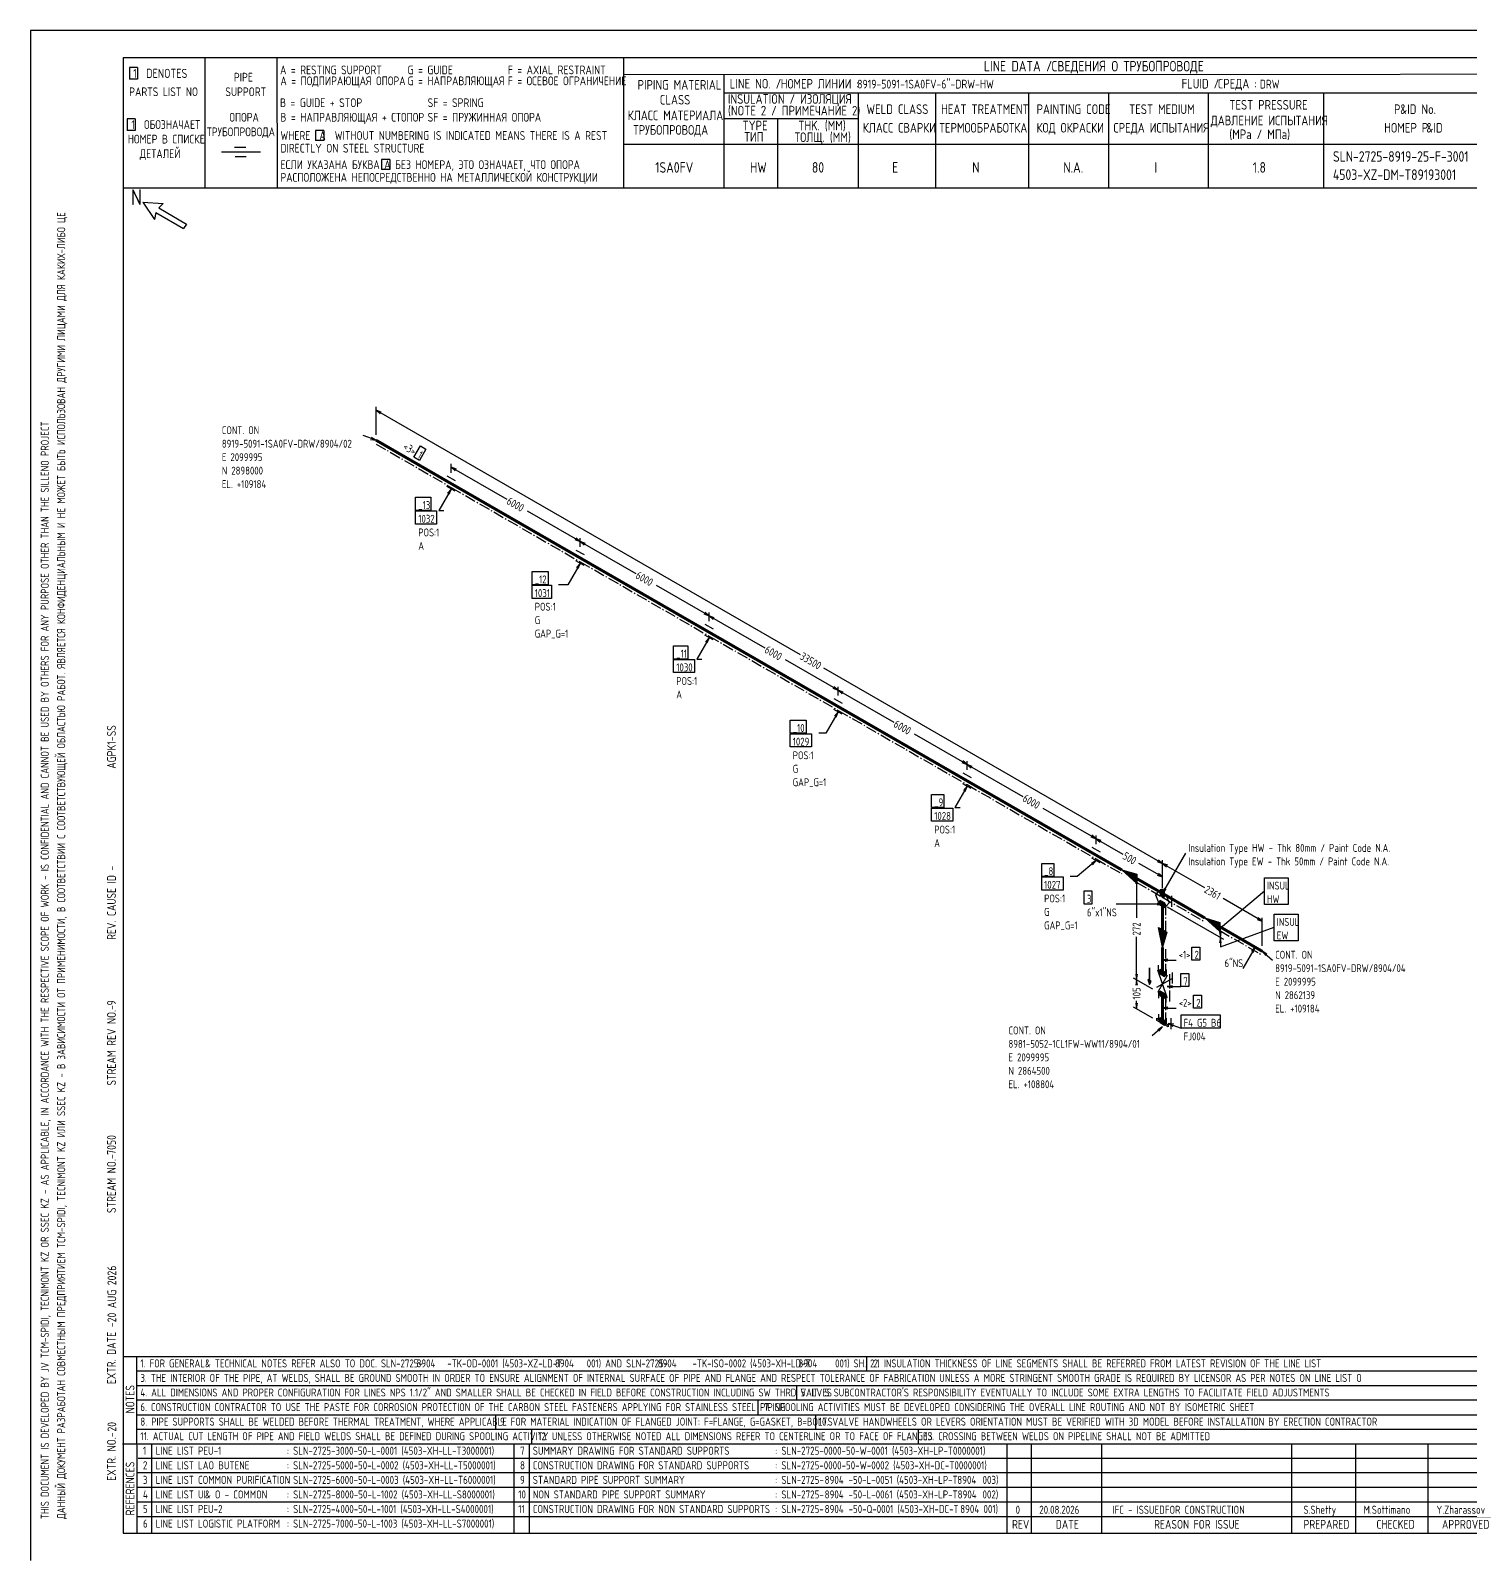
# Model space of a CAD drawing. Extents: x -1005 to 594, y -998 to 420.
# Drawn here: x 0 to 395.2, y 0 to 420 of the extents above; entities that cross this region are included whole.
import ezdxf

# ---------------------------------------------------------------- set-up
doc = ezdxf.new("R2010")
doc.units = 0
doc.linetypes.add('GT111', pattern=[4.5, 3, -0.6, 0.3, -0.6])
doc.styles.add('TTFN17', font='GOST type A')

msp = doc.modelspace()

# ---------------------------------------------------------------- linework, layer by layer
at = {"layer": 'GT_1', "flags": 128}
for points in [[(0, 420), (0, 0)], [(594, 420), (0, 420)], [(589.1, 412.5), (25.4, 412.5)], [(25.4, 412.5), (25.4, 7.5)], [(47.8, 412.5), (47.8, 376.7)], [(67.6, 412.5), (67.7, 376.7)], [(162.7, 412.5), (162.7, 376.7)], [(29.3, 409.9), (27.1, 409.9)], [(27.1, 409.9), (27.1, 406.7)], [(29.3, 409.9), (29.3, 406.7)], [(589.1, 408), (162.7, 407.9)], [(190.3, 407.8), (190.3, 376.7)], [(29.3, 406.7), (27.1, 406.7)], [(190.3, 402.9), (402.7, 402.9)], [(227.1, 402.9), (227.1, 376.7)], [(248.4, 402.9), (248.4, 376.8)], [(273.9, 402.9), (273.9, 376.7)], [(295.8, 402.9), (295.8, 376.7)], [(323.2, 402.9), (323.2, 376.7)], [(354.8, 402.9), (354.8, 376.8)], [(28.7, 395.8), (26.5, 395.8)], [(26.5, 395.8), (26.5, 392.6)], [(28.7, 395.8), (28.7, 392.6)], [(227.1, 395.8), (190.3, 395.8)], [(205, 395.8), (205, 376.7)], [(28.7, 392.6), (26.5, 392.6)], [(80.5, 392.6), (78.2, 392.6)], [(78.2, 392.6), (78.2, 389.8)], [(80.5, 392.6), (80.5, 389.8)], [(63.1, 386.6), (52.4, 386.6)], [(59.1, 387.9), (56, 387.9)], [(80.5, 389.8), (78.2, 389.8)], [(230.2, 388.7), (162.7, 388.7)], [(402.7, 388.7), (226.9, 388.7)], [(59.2, 385.3), (56.1, 385.3)], [(98.6, 384.6), (96.3, 384.6)], [(96.3, 384.6), (96.3, 381.9)], [(98.6, 384.6), (98.6, 381.9)], [(98.6, 381.9), (96.3, 381.9)], [(402.7, 376.7), (25.4, 376.7)], [(30.8, 372.9), (34, 368.1)], [(30.8, 372.9), (36.4, 372.5)], [(34.4, 370.1), (34, 368.1)], [(34.4, 370.1), (42, 365.7)], [(36.4, 372.5), (35.2, 371.3)], [(35.2, 371.3), (42.8, 366.9)], [(42.8, 366.9), (42, 365.7)], [(94.8, 309.05), (94.8, 316.7)], [(96.225, 315.275), (94.8, 315.8), (95.925, 314.825)], [(94.8, 315.8), (211.2, 248.675)], [(94.8, 307.55), (91.275, 308.825)], [(93.3, 307.775), (94.8, 307.55), (93.525, 308.3)], [(107.025, 305.975), (108.45, 305.075), (106.725, 302), (105.225, 302.9), (107.025, 305.975)], [(115.425, 298.625), (115.425, 301.025)], [(116.85, 299.6), (115.425, 300.125), (116.55, 299.15)], [(115.425, 300.125), (130.725, 291.35)], [(115.425, 294.125), (112.05, 288.275), (113.4, 288.275)], [(114.225, 297.8), (116.55, 296.525)], [(116.55, 293.525), (114.225, 294.8)], [(114.9, 292.7), (115.425, 294.125), (114.45, 293)], [(105.675, 291.875), (109.875, 291.875), (109.875, 288.275), (105.675, 288.275), (105.675, 291.875)], [(105.675, 288.125), (111.375, 288.125), (111.375, 284.525), (105.675, 284.525), (105.675, 288.125)], [(150.825, 279.725), (136.35, 288.05)], [(149.4, 280.25), (150.825, 279.725), (149.7, 280.7)], [(149.625, 277.4), (151.95, 276.125)], [(150.825, 278.225), (150.825, 280.625)], [(150.825, 278.225), (150.825, 280.625)], [(152.25, 279.2), (150.825, 279.725), (151.95, 278.75)], [(150.825, 279.725), (166.125, 270.95)], [(150.825, 273.725), (147.45, 267.875), (144.9, 267.875)], [(151.95, 273.125), (149.625, 274.4)], [(150.3, 272.3), (150.825, 273.725), (149.85, 272.6)], [(137.7, 271.475), (142.05, 271.475), (142.05, 267.875), (137.7, 267.875), (137.7, 271.475)], [(137.7, 267.725), (142.95, 267.725), (142.95, 264.125), (137.7, 264.125), (137.7, 267.725)], [(186.225, 259.325), (171.75, 267.65)], [(184.8, 259.85), (186.225, 259.325), (185.1, 260.3)], [(185.025, 257), (187.35, 255.725)], [(186.225, 257.825), (186.225, 260.225)], [(186.225, 257.825), (186.225, 260.225)], [(187.65, 258.8), (186.225, 259.325), (187.35, 258.35)], [(186.225, 259.325), (201.525, 250.55)], [(186.225, 253.325), (182.85, 247.475), (184.2, 247.475)], [(187.35, 252.725), (185.025, 254)], [(185.7, 251.9), (186.225, 253.325), (185.25, 252.2)], [(176.475, 251.075), (180.375, 251.075), (180.375, 247.475), (176.475, 247.475), (176.475, 251.075)], [(176.475, 247.325), (182.175, 247.325), (182.175, 243.725), (176.475, 243.725), (176.475, 247.325)], [(221.625, 238.925), (207.15, 247.25)], [(310.65, 191.375), (217.725, 244.925)], [(220.2, 239.45), (221.625, 238.925), (220.5, 239.9)], [(221.625, 237.425), (221.625, 239.825)], [(221.625, 237.425), (221.625, 239.825)], [(220.425, 236.6), (222.75, 235.325)], [(223.05, 238.4), (221.625, 238.925), (222.75, 237.95)], [(221.625, 238.925), (236.925, 230.15)], [(221.625, 232.925), (218.25, 227.075), (216.3, 227.075)], [(222.75, 232.325), (220.425, 233.6)], [(221.1, 231.5), (221.625, 232.925), (220.65, 231.8)], [(208.5, 230.675), (212.85, 230.675), (212.85, 227.075), (208.5, 227.075), (208.5, 230.675)], [(208.5, 226.925), (214.35, 226.925), (214.35, 223.325), (208.5, 223.325), (208.5, 226.925)], [(257.025, 218.525), (242.55, 226.85)], [(255.6, 219.05), (257.025, 218.525), (255.9, 219.5)], [(257.025, 217.025), (257.025, 219.425)], [(257.025, 217.025), (257.025, 219.425)], [(258.45, 218), (257.025, 218.525), (258.15, 217.55)], [(257.025, 218.525), (272.325, 209.75)], [(255.825, 216.2), (258.15, 214.925)], [(247.275, 210.275), (250.65, 210.275), (250.65, 206.675), (247.275, 206.675), (247.275, 210.275)], [(257.025, 212.525), (253.65, 206.675), (255.15, 206.675)], [(258.15, 211.925), (255.825, 213.2)], [(256.5, 211.1), (257.025, 212.525), (256.05, 211.4)], [(247.275, 206.525), (253.125, 206.525), (253.125, 202.925), (247.275, 202.925), (247.275, 206.525)], [(292.425, 198.125), (277.95, 206.45)], [(291, 198.65), (292.425, 198.125), (291.3, 199.1)], [(292.425, 196.625), (292.425, 199.025)], [(292.425, 196.625), (292.425, 199.025)], [(293.85, 197.6), (292.425, 198.125), (293.55, 197.15)], [(292.425, 198.125), (299.775, 193.85)], [(291.225, 195.8), (293.55, 194.525)], [(310.65, 183.125), (317.025, 194.15)], [(277.5, 191.375), (280.875, 191.375), (280.875, 187.775), (277.5, 187.775), (277.5, 191.375)], [(292.425, 192.125), (287.25, 187.775), (285.3, 187.775)], [(291.45, 191), (292.425, 192.125), (291.15, 191.375)], [(293.55, 191.525), (291.225, 192.8)], [(303.6, 187.175), (303.6, 185.825), (299.475, 189.575), (303.6, 188.375), (303.6, 185.975), (299.85, 189.35), (303.6, 188.3), (303.6, 186.2), (300.3, 189.125), (303.6, 188.075), (303.6, 186.35), (300.675, 188.825), (303.6, 187.925), (303.6, 186.5), (301.05, 188.675), (303.6, 187.775), (303.6, 186.65), (301.5, 188.375), (303.6, 187.625), (303.6, 186.875), (301.8, 188.225), (303.6, 187.4), (303.6, 187.025), (302.25, 187.925), (303.6, 187.25), (303.6, 187.175), (299.475, 189.575)], [(310.65, 187.625), (304.125, 191.375)], [(309.225, 191.9), (310.65, 191.375), (309.525, 192.35)], [(310.65, 186.125), (310.65, 192.275)], [(310.65, 184.625), (310.65, 192.275)], [(312.075, 190.85), (310.65, 191.375), (311.775, 190.4)], [(310.65, 191.375), (322.2, 184.7)], [(277.5, 187.625), (283.35, 187.625), (283.35, 184.025), (277.5, 184.025), (277.5, 187.625)], [(308.025, 184.625), (302.7, 187.7)], [(303.75, 185.75), (303.525, 187.25), (303.3, 185.75)], [(303.525, 187.25), (303.525, 176.375)], [(309.225, 188.15), (310.65, 187.625), (309.525, 188.6)], [(310.65, 184.625), (310.65, 188.525)], [(338.625, 187.4), (345.15, 187.4), (345.15, 180.05), (338.625, 180.05), (338.625, 187.4)], [(289.2, 183.8), (291.225, 183.8), (291.225, 180.2), (289.2, 180.2), (289.2, 183.8)], [(310.65, 183.125), (311.625, 182.525), (312.45, 180.575), (311.625, 179.6), (309.525, 180.8), (308.85, 182.675), (309.525, 183.725), (310.65, 183.125)], [(311.25, 179.225), (311.625, 179.675), (311.25, 180.5), (310.05, 181.175), (309.675, 180.725), (310.05, 179.9), (311.25, 179.225)], [(309.732, 180.6), (311.072, 180.6)], [(309.737, 180.8), (310.717, 180.8)], [(310.05, 182.825), (310.65, 182), (311.25, 182.15), (311.25, 183.425), (310.65, 184.25), (310.05, 184.1), (310.05, 182.825)], [(310.05, 184), (310.832, 184)], [(310.05, 183.8), (310.977, 183.8)], [(310.05, 183.6), (311.123, 183.6)], [(310.05, 183.4), (311.25, 183.4)], [(310.05, 183.2), (311.25, 183.2)], [(310.05, 183), (311.25, 183)], [(310.068, 182.8), (311.25, 182.8)], [(310.214, 182.6), (311.25, 182.6)], [(310.359, 182.4), (311.25, 182.4)], [(310.505, 182.2), (311.25, 182.2)], [(311.175, 184.55), (310.65, 183.125), (311.625, 184.25)], [(326.55, 173.675), (338.625, 183.8)], [(338.025, 175.475), (327.3, 181.7)], [(310.65, 180.2), (297.9, 180.2)], [(309.15, 179.975), (310.65, 180.2), (309.15, 180.425)], [(309.823, 180.4), (311.295, 180.4)], [(309.914, 180.2), (311.386, 180.2)], [(310.005, 180), (311.477, 180)], [(310.228, 179.8), (311.568, 179.8)], [(310.583, 179.6), (311.562, 179.6)], [(311.925, 179.45), (327.375, 170.6)], [(311.925, 179.45), (327.375, 170.6)], [(336.6, 176), (338.025, 175.475), (336.9, 176.45)], [(341.325, 177.425), (347.85, 177.425), (347.85, 170.075), (341.325, 170.075), (341.325, 177.425)], [(310.65, 173.15), (311.85, 172.475), (310.65, 168.35), (309.6, 173.75), (311.7, 172.55), (310.65, 168.8), (309.675, 173.675), (311.55, 172.625), (310.65, 169.325), (309.825, 173.6), (311.4, 172.7), (310.65, 169.775), (309.975, 173.525), (311.25, 172.85), (310.65, 170.225), (310.125, 173.45), (311.1, 172.925), (310.65, 170.675), (310.275, 173.375), (310.95, 173), (310.65, 171.125), (310.425, 173.3), (310.8, 173.075), (310.65, 171.575), (310.575, 173.225), (310.65, 173.15), (310.65, 168.35)], [(326.4, 173.975), (326.4, 172.625), (322.275, 176.375), (326.4, 175.175), (326.4, 172.775), (322.65, 176.15), (326.4, 175.1), (326.4, 173), (323.1, 175.925), (326.4, 174.875), (326.4, 173.15), (323.475, 175.625), (326.4, 174.725), (326.4, 173.3), (323.85, 175.475), (326.4, 174.575), (326.4, 173.45), (324.3, 175.175), (326.4, 174.425), (326.4, 173.675), (324.6, 175.025), (326.4, 174.2), (326.4, 173.825), (325.05, 174.725), (326.4, 174.05), (326.4, 173.975), (322.275, 176.375)], [(326.325, 172.55), (326.55, 171.05), (326.775, 172.55)], [(326.55, 168.425), (341.325, 173.825)], [(326.55, 171.05), (326.55, 173.675)], [(338.025, 168.725), (338.025, 176.375)], [(303.525, 159.425), (303.525, 171.2)], [(318.75, 168.35), (320.925, 168.35), (320.925, 164.825), (318.75, 164.825), (318.75, 168.35)], [(326.775, 169.55), (326.55, 171.05), (326.325, 169.55)], [(326.55, 171.05), (326.55, 168.425)], [(336.075, 168.35), (332.7, 162.5)], [(335.55, 166.925), (336.075, 168.35), (335.1, 167.225)], [(312.15, 165.05), (310.65, 164.825), (312.15, 164.6)], [(310.65, 164.825), (314.4, 164.825)], [(339.3, 166.475), (338.025, 167.225), (339, 166.1)], [(338.025, 167.225), (340.875, 164.825)], [(308.025, 156.8), (302.7, 159.875)], [(308.025, 156.8), (302.7, 159.875)], [(303.3, 160.925), (303.525, 159.425), (303.75, 160.925)], [(307.125, 162.65), (307.125, 158.075), (307.575, 158.975), (306.675, 159.5), (307.125, 158.075), (307.125, 162.65)], [(309.075, 157.4), (313.275, 159.8)], [(310.65, 161.3), (311.925, 160.55), (309.375, 156.05), (311.925, 154.55), (309.375, 162.05), (310.65, 161.3)], [(311.7, 162.2), (311.7, 160.7), (309.6, 161.9), (309.6, 163.4)], [(311.25, 160.325), (311.625, 160.775), (311.25, 161.6), (310.05, 162.275), (309.675, 161.825), (310.05, 161), (311.25, 160.325)], [(309.686, 161.8), (310.894, 161.8)], [(309.777, 161.6), (311.25, 161.6)], [(309.821, 162), (310.539, 162)], [(309.868, 161.4), (311.341, 161.4)], [(309.959, 161.2), (311.432, 161.2)], [(310.05, 161), (311.523, 161)], [(310.406, 160.8), (311.614, 160.8)], [(310.761, 160.6), (311.479, 160.6)], [(313.275, 161.375), (313.275, 158.375)], [(315.675, 161.15), (317.85, 161.15), (317.85, 157.55), (315.675, 157.55), (315.675, 161.15)], [(303.75, 157.925), (303.525, 159.425), (303.3, 157.925)], [(303.525, 159.425), (303.525, 158.225)], [(311.7, 153.2), (311.7, 154.7), (309.6, 155.9), (309.6, 154.4)], [(311.25, 154.325), (311.625, 154.775), (311.25, 155.6), (310.05, 156.275), (309.675, 155.825), (310.05, 155), (311.25, 154.325)], [(309.686, 155.8), (310.894, 155.8)], [(309.777, 155.6), (311.25, 155.6)], [(309.821, 156), (310.539, 156)], [(309.868, 155.4), (311.341, 155.4)], [(313.425, 157.775), (311.925, 157.55), (313.425, 157.325)], [(311.925, 157.55), (315.675, 157.55)], [(308.025, 148.85), (302.7, 151.925)], [(303.3, 152.975), (303.525, 151.475), (303.75, 152.975)], [(303.525, 151.475), (303.525, 153.65)], [(309.959, 155.2), (311.432, 155.2)], [(310.05, 155), (311.523, 155)], [(310.406, 154.8), (311.614, 154.8)], [(312.15, 151.85), (310.65, 151.625), (312.15, 151.4)], [(310.65, 151.625), (314.4, 151.625)], [(310.761, 154.6), (311.479, 154.6)], [(319.2, 155.15), (321.375, 155.15), (321.375, 151.625), (319.2, 151.625), (319.2, 155.15)], [(310.65, 147.95), (312.225, 147.05), (312.225, 146.45), (309.075, 148.25), (309.075, 148.85), (310.65, 147.95)], [(309.6, 149.975), (309.6, 148.55)], [(311.25, 146.975), (311.625, 147.425), (311.25, 148.25), (310.05, 148.925), (309.675, 148.475), (310.05, 147.65), (311.25, 146.975)], [(309.709, 148.4), (310.983, 148.4)], [(309.779, 148.6), (310.628, 148.6)], [(309.8, 148.2), (311.273, 148.2)], [(309.891, 148), (311.364, 148)], [(309.982, 147.8), (311.455, 147.8)], [(310.139, 147.6), (311.545, 147.6)], [(310.494, 147.4), (311.604, 147.4)], [(310.85, 147.2), (311.438, 147.2)], [(311.625, 148.85), (311.625, 147.425)], [(313.725, 147.2), (312.225, 147.425), (313.5, 146.675)], [(312.225, 147.425), (315.75, 146.15)], [(315.75, 149.75), (326.475, 149.75), (326.475, 146.15), (315.75, 146.15), (315.75, 149.75)], [(310.65, 146.45), (307.8, 144.05)], [(309.675, 145.325), (310.65, 146.45), (309.375, 145.7)], [(25.3, 56), (402.7, 56)], [(29.1, 56), (29.2, 7.5)], [(229.4, 56), (229.4, 52)], [(29.1, 52), (402.7, 52)], [(29.1, 48), (402.7, 48)], [(210.2, 48), (210.2, 44)], [(402.7, 44), (29.1, 44)], [(199.6, 44), (199.6, 40)], [(29.2, 40), (402.7, 40)], [(127.6, 40), (127.6, 36)], [(215.4, 40), (215.4, 36)], [(29.1, 36), (402.7, 36)], [(137.5, 36), (137.5, 32)], [(243.6, 36), (243.6, 32)], [(25.2, 32), (402.7, 32)], [(33.2, 32), (33.2, 7.6)], [(132.6, 32), (132.6, 7.6)], [(136.8, 32), (136.8, 7.6)], [(267.9, 32), (267.9, 7.5)], [(274.6, 32), (274.6, 7.5)], [(293.9, 32), (293.9, 7.5)], [(346.1, 32), (346.1, 7.5)], [(363.6, 32), (363.6, 7.5)], [(383.5, 32), (383.5, 7.5)], [(402.7, 28), (29.5, 28)], [(402.7, 24), (29.1, 24)], [(402.7, 20), (29.1, 20)], [(402.7, 16), (29.1, 16)], [(402.7, 12), (29.2, 12)], [(25.4, 7.5), (589.1, 7.5)], [(0, 0), (0, 0)]]:
    msp.add_lwpolyline(points, dxfattribs=at)
at = {"layer": 'GT_1', "const_width": 0.8, "flags": 128}
for points in [[(115.425, 295.625), (94.8, 307.55)], [(150.825, 275.225), (115.425, 295.625)], [(186.225, 254.825), (150.825, 275.225)], [(221.625, 234.425), (186.225, 254.825)], [(257.025, 214.025), (221.625, 234.425)], [(292.425, 193.625), (257.025, 214.025)], [(299.475, 189.575), (292.425, 193.625)], [(310.65, 183.125), (303.6, 187.175)], [(322.275, 176.375), (310.65, 183.125)], [(310.65, 180.2), (310.65, 173.15)], [(338.025, 167.225), (326.4, 173.975)], [(310.65, 168.35), (310.65, 161.3)], [(310.65, 155.3), (310.65, 147.95)]]:
    msp.add_lwpolyline(points, dxfattribs=at)
at = {"layer": 'GT_1', "linetype": 'GT111', "flags": 128}
for points in [[(94.8, 306.5), (115.425, 294.575)], [(115.425, 294.575), (150.825, 274.175)], [(150.825, 274.175), (186.225, 253.775)], [(186.225, 253.775), (221.625, 233.375)], [(221.625, 233.375), (257.025, 212.975)], [(257.025, 212.975), (292.425, 192.575)], [(292.425, 192.575), (299.475, 188.525)], [(303.6, 186.125), (310.65, 182.075)], [(310.65, 182.075), (322.275, 175.325)], [(313.125, 182.45), (313.125, 178.025)], [(311.55, 172.625), (311.55, 179.675)], [(326.4, 172.925), (338.025, 166.175)], [(311.55, 160.775), (311.55, 167.825)], [(312.6, 160.925), (312.6, 153.425)], [(311.55, 147.425), (311.55, 154.775)], [(312.9, 148.85), (312.9, 145.325)]]:
    msp.add_lwpolyline(points, dxfattribs=at)

# ---------------------------------------------------------------- texts
at = {"layer": 'GT_1', "style": 'TTFN17'}
for s, height, p in [('LINE DATA /', 2.8875, (261.633, 408.8)), ('СВЕДЕНИЯ О ТРУБОПРОВОДЕ', 2.8875, (280.233, 408.8)), (' 1  DENOTES', 2.5025, (26.875, 407)), (' PIPE', 2.4062, (54.561, 406)), ('A = RESTING SUPPORT', 2.40625, (68.461, 408)), ('A = ПОДПИРАЮЩАЯ ОПОРА', 2.40625, (68.561, 405)), ('G = GUIDE', 2.4062, (103.461, 408)), ('G = НАПРАВЛЯЮЩАЯ', 2.40625, (103.461, 405)), ('F = AXIAL RESTRAINT', 2.40625, (130.961, 408)), ('F = ОСЕВОЕ ОГРАНИЧЕНИЕ', 2.40625, (130.961, 405)), ('PARTS LIST NO', 2.40625, (27.061, 402)), ('SUPPORT', 2.4062, (53.461, 402)), ('PIPING MATERIAL', 2.64687, (166.597, 403.8)), ('LINE NO. /', 2.6469, (191.897, 404.1)), ('НОМЕР ЛИНИИ :', 2.59875, (205.89, 404.1)), ('8919-5091-1SA0FV-6"-DRW-HW', 2.40625, (226.861, 404.1)), ('FLUID /', 2.6469, (315.897, 404.1)), ('СРЕДА :', 2.6469, (325.897, 404.1)), ('DRW', 2.4062, (337.361, 404.1)), ('B = GUIDE + STOP', 2.40625, (68.461, 399)), ('SF = SPRING', 2.40625, (108.961, 399)), ('CLASS', 2.6469, (172.697, 399.7)), ('(NOTE 2 / ПРИМЕЧАНИЕ 2)', 2.64687, (191.397, 396.7)), ('INSULATION / ИЗОЛЯЦИЯ', 2.64687, (191.397, 399.9)), ('WELD CLASS', 2.6469, (229.397, 397.1)), ('HEAT TREATMENT', 2.64687, (249.897, 397.1)), ('PAINTING CODE', 2.64687, (276.097, 397.1)), ('TEST MEDIUM', 2.64687, (301.497, 397.1)), ('TEST PRESSURE', 2.64687, (328.997, 398.3)), ('P', 2.647, (374.197, 397.1)), ('&ID No.', 2.6469, (375.908, 397.1)), (' 1  ОБОЗНАЧАЕТ', 2.40625, (26.461, 393)), ('ОПОРА', 2.4062, (54.561, 395)), ('B = НАПРАВЛЯЮЩАЯ + СТОПОР', 2.40625, (68.561, 395)), ('SF = ПРУЖИННАЯ ОПОРА', 2.40625, (108.961, 395)), ('КЛАСС МАТЕРИАЛА', 2.64687, (163.897, 395.4)), ('TYPE', 2.6469, (195.397, 392.6)), ('THK. (MM)', 2.6469, (210.697, 392.6)), ('ДАВЛЕНИЕ ИСПЫТАНИЯ', 2.64687, (323.897, 394)), ('НОМЕР В СПИСКЕ', 2.40625, (26.661, 389)), ('ТРУБОПРОВОДА', 2.40625, (48.361, 391)), ('WHERE  A  WITHOUT NUMBERING IS INDICATED MEANS THERE IS A REST', 2.40625, (68.561, 390)), ('ТРУБОПРОВОДА', 2.64687, (165.397, 391.4)), ('ТИП', 2.6469, (195.897, 389.5)), ('ТОЛЩ. (ММ)', 2.6469, (209.697, 389.4)), ('КЛАСС СВАРКИ', 2.64687, (228.397, 392)), ('ТЕРМООБРАБОТКА', 2.64687, (249.397, 392)), ('КОД ОКРАСКИ', 2.64687, (276.097, 392)), ('СРЕДА ИСПЫТАНИЯ', 2.64687, (297.197, 392)), ('(MPa / МПа)', 2.64687, (328.997, 390.2)), ('НОМЕР P', 2.6469, (371.497, 392)), ('&ID', 2.6469, (383.097, 392)), ('ДЕТАЛЕЙ', 2.4062, (29.961, 385)), ('DIRECTLY ON STEEL STRUCTURE', 2.40625, (68.561, 386.5)), ('SLN-2725-8919-25-F-3001', 2.8875, (357.433, 384)), ('ЕСЛИ УКАЗАНА БУКВА A БЕЗ НОМЕРА, ЭТО ОЗНАЧАЕТ, ЧТО ОПОРА', 2.40625, (68.561, 382)), ('1SA0FV', 2.8875, (171.433, 381)), ('HW', 2.8875, (197.433, 381)), ('80', 2.8875, (214.433, 381)), ('E', 2.888, (236.433, 381)), ('N', 2.888, (258.433, 381)), ('N.A.', 2.8875, (283.433, 381)), ('I', 2.888, (308.433, 381)), ('1.8', 2.8875, (335.433, 381)), ('РАСПОЛОЖЕНА НЕПОСРЕДСТВЕННО НА МЕТАЛЛИЧЕСКОЙ КОНСТРУКЦИИ', 2.40625, (68.561, 378.5)), ('4503-XZ-DM-T89193001', 2.8875, (357.433, 379)), ('N', 4.331, (27.55, 372.1)), ('CONT. ON', 2.1656, (52.48, 309.2)), ('8919-5091-1SA0FV-DRW/8904/02', 2.16562, (52.48, 305.503)), ('E 2099995', 2.1656, (52.48, 301.805)), ('N 2898000', 2.1656, (52.48, 298.108)), ('EL. +109184', 2.16562, (52.48, 294.41)), ('_13', 2.1656, (106.408, 288.65)), ('1032', 2.1656, (106.408, 284.9)), ('POS:1', 2.1656, (106.408, 281.15)), ('A', 2.166, (106.408, 277.453)), ('_12', 2.1656, (138.375, 268.25)), ('1031', 2.1656, (138.375, 264.5)), ('POS:1', 2.1656, (138.375, 260.75)), ('G', 2.166, (138.375, 257.053)), ('GAP_G=1', 2.1656, (138.375, 253.355)), ('_11', 2.1656, (177.208, 247.85)), ('1030', 2.1656, (177.208, 244.1)), ('POS:1', 2.1656, (177.208, 240.35)), ('A', 2.166, (177.208, 236.653)), ('_10', 2.1656, (209.175, 227.45)), ('1029', 2.1656, (209.175, 223.7)), ('POS:1', 2.1656, (209.175, 219.95)), ('G', 2.166, (209.175, 216.253)), ('GAP_G=1', 2.1656, (209.175, 212.555)), ('_9', 2.1656, (248.008, 207.05)), ('1028', 2.1656, (248.008, 203.3)), ('POS:1', 2.1656, (248.008, 199.55)), ('A', 2.166, (248.008, 195.853)), ('Insulation Type HW - Thk 80mm / Paint Code N.A.', 2.16562, (317.725, 194.525)), ('_8', 2.1656, (278.175, 188.15)), ('Insulation Type EW - Thk 50mm / Paint Code N.A.', 2.16562, (317.725, 190.828)), ('1027', 2.1656, (278.175, 184.4)), ('INSUL', 2.1656, (339.325, 184.175)), ('POS:1', 2.1656, (278.175, 180.65)), ('3', 2.166, (289.915, 180.575)), ('HW', 2.1656, (339.325, 180.478)), ('G', 2.166, (278.175, 176.953)), ('6"x1"NS', 2.1656, (289.915, 176.825)), ('GAP_G=1', 2.1656, (278.175, 173.255)), ('INSUL', 2.1656, (342.025, 174.2)), ('EW', 2.1656, (342.025, 170.503)), ('<1>', 2.1656, (315.1, 165.2)), ('2', 2.166, (319.458, 165.2)), ('6"NS', 2.1656, (327.672, 162.875)), ('CONT. ON', 2.1656, (341.575, 165.2)), ('7', 2.166, (316.375, 157.925)), ('8919-5091-1SA0FV-DRW/8904/04', 2.16562, (341.575, 161.503)), ('E 2099995', 2.1656, (341.575, 157.805)), ('N 2862139', 2.1656, (341.575, 154.108)), ('<2>', 2.1656, (315.1, 152)), ('2', 2.166, (319.924, 152)), ('EL. +109184', 2.16562, (341.575, 150.41)), ('F4 G5 B6', 2.1656, (316.45, 146.525)), ('CONT. ON', 2.1656, (268.379, 144.425)), ('8981-5052-1CL1FW-WW11/8904/01', 2.16562, (268.379, 140.728)), ('FJ004', 2.1656, (316.45, 142.775)), ('E 2099995', 2.1656, (268.379, 137.03)), ('N 2864500', 2.1656, (268.379, 133.333)), ('EL. +108804', 2.16562, (268.379, 129.635)), ('1. FOR GENERAL', 2.18487, (30.128, 53)), ('& TECHNICAL NOTES REFER ALSO TO DOC. SLN-2725-      -TK-OD-0001 (4503-XZ-LD-T      001) AND SLN-2725-      -TK-ISO-0002 (4503-XH-LD-T      001) SH. 2.1', 2.18487, (47.868, 53)), ('8904', 2.1849, (105.928, 53)), ('8904', 2.1849, (143.928, 53)), ('8904', 2.1849, (172.128, 53)), ('8904', 2.1849, (210.728, 53)), ('2. INSULATION THICKNESS OF LINE SEGMENTS SHALL BE REFERRED FROM LATEST REVISION OF THE LINE LIST', 2.18487, (231.328, 53)), ('3. THE INTERIOR OF THE PIPE, AT WELDS, SHALL BE GROUND SMOOTH IN ORDER TO ENSURE ALIGNMENT OF INTERNAL SURFACE OF PIPE AND FLANGE AND RESPECT TOLERANCE OF FABRICATION UNLESS A MORE STRINGENT SMOOTH GRADE IS REQUIRED BY LICENSOR AS PER NOTES ON LINE LIST O', 2.18487, (30.128, 49)), ('4. ALL DIMENSIONS AND PROPER CONFIGURATION FOR LINES NPS 1.1/2" AND SMALLER SHALL BE CHECKED IN FIELD BEFORE CONSTRUCTION INCLUDING SW THRD VALVES', 2.18487, (30.128, 45)), ("5. IT IS SUBCONTRACTOR'S RESPONSIBILITY EVENTUALLY TO INCLUDE SOME EXTRA LENGTHS TO FACILITATE FIELD ADJUSTMENTS", 2.18487, (211.328, 45)), ('6. CONSTRUCTION CONTRACTOR TO USE THE PASTE FOR CORROSION PROTECTION OF THE CARBON STEEL FASTENERS APPLYING FOR STAINLESS STEEL PIPING', 2.18487, (30.128, 41)), ('7. SPOOLING ACTIVITIES MUST BE DEVELOPED CONSIDERING THE OVERALL LINE ROUTING AND NOT BY ISOMETRIC SHEET', 2.18487, (201.328, 41)), ('8. PIPE SUPPORTS SHALL BE WELDED BEFORE THERMAL TREATMENT, WHERE APPLICABLE', 2.18487, (30.128, 37)), ('9. FOR MATERIAL INDICATION OF FLANGED JOINT: F=FLANGE, G=GASKET, B=BOLTS', 2.18487, (128.828, 37)), ('10. VALVE HANDWHEELS OR LEVERS ORIENTATION MUST BE VERIFIED WITH 3D MODEL BEFORE INSTALLATION BY ERECTION CONTRACTOR', 2.18487, (216.328, 37)), ('11. ACTUAL CUT LENGTH OF PIPE AND FIELD WELDS SHALL BE DEFINED DURING SPOOLING ACTIVITY', 2.18487, (30.128, 33)), ('12. UNLESS OTHERWISE NOTED ALL DIMENSIONS REFER TO CENTERLINE OR TO FACE OF FLANGES', 2.18487, (139.328, 33)), ('13. CROSSING BETWEEN WELDS ON PIPELINE SHALL NOT BE ADMITTED', 2.18487, (245.328, 33)), ('1', 2.214, (30.832, 29)), ('LINE LIST PEU-1', 2.21375, (34.332, 29)), (': SLN-2725-3000-50-L-0001 (4503-XH-LL-T3000001)', 2.21375, (70.332, 29)), ('7', 2.214, (134.332, 29)), ('SUMMARY DRAWING FOR STANDARD SUPPORTS', 2.21375, (137.832, 29)), (': SLN-2725-0000-50-W-0001 (4503-XH-LP-T0000001)', 2.21375, (204.332, 29)), ('2', 2.214, (30.832, 25)), ('LINE LIST LAO BUTENE', 2.21375, (34.332, 25)), (': SLN-2725-5000-50-L-0002 (4503-XH-LL-T5000001)', 2.21375, (70.332, 25)), ('8', 2.214, (134.332, 25)), ('CONSTRUCTION DRAWING FOR STANDARD SUPPORTS', 2.21375, (137.832, 25)), (': SLN-2725-0000-50-W-0002 (4503-XH-DC-T0000001)', 2.21375, (204.332, 25)), ('3', 2.214, (30.832, 21)), ('LINE LIST COMMON PURIFICATION', 2.21375, (34.332, 21)), (': SLN-2725-6000-50-L-0003 (4503-XH-LL-T6000001)', 2.21375, (70.332, 21)), ('9', 2.214, (134.332, 21)), ('STANDARD PIPE SUPPORT SUMMARY', 2.21375, (137.832, 21)), (': SLN-2725-      -50-L-0051 (4503-XH-LP-T      003)', 2.21375, (204.332, 21)), ('8904', 2.2138, (217.932, 21)), ('8904', 2.2138, (254.332, 21)), ('4', 2.214, (30.832, 17)), ('LINE LIST UI', 2.21375, (34.332, 17)), ('& O - COMMON', 2.21375, (47.849, 17)), (': SLN-2725-8000-50-L-1002 (4503-XH-LL-S8000001)', 2.21375, (70.332, 17)), ('10', 2.2138, (133.832, 17)), ('NON STANDARD PIPE SUPPORT SUMMARY', 2.21375, (137.832, 17)), (': SLN-2725-      -50-L-0061 (4503-XH-LP-T      002)', 2.21375, (204.332, 17)), ('8904', 2.2138, (217.932, 17)), ('8904', 2.2138, (254.432, 17)), ('5', 2.214, (30.832, 13)), ('LINE LIST PEU-2', 2.21375, (34.332, 13)), (': SLN-2725-4000-50-L-1001 (4503-XH-LL-S4000001)', 2.21375, (70.332, 13)), ('11', 2.2138, (133.832, 13)), ('CONSTRUCTION DRAWING FOR NON STANDARD SUPPORTS', 2.21375, (137.832, 13)), (': SLN-2725-      -50-Q-0001 (4503-XH-DC-T      001)', 2.21375, (204.332, 13)), ('8904', 2.2138, (217.932, 13)), ('8904', 2.2138, (255.132, 13)), ('0', 2.214, (270.332, 12.8)), ('20.08.2026', 2.2138, (276.832, 12.8)), ('IFC - ISSUEDFOR CONSTRUCTION', 2.21375, (296.932, 12.8)), ('S.Shetty', 2.2138, (349.332, 12.8)), ('M.Sottimano', 2.21375, (365.832, 12.8)), ('Y.Zharassov', 2.21375, (385.832, 12.8)), ('6', 2.214, (30.832, 9)), ('LINE LIST LOGISTIC PLATFORM', 2.21375, (34.332, 9)), (': SLN-2725-7000-50-L-1003 (4503-XH-LL-S7000001)', 2.21375, (70.332, 9)), ('REV', 2.4062, (269.361, 8.7)), ('DATE', 2.4062, (281.361, 8.7)), ('REASON FOR ISSUE', 2.40625, (308.361, 8.7)), ('PREPARED', 2.4062, (349.361, 8.7)), ('CHECKED', 2.4062, (369.361, 8.7)), ('APPROVED', 2.4062, (387.361, 8.7))]:
    msp.add_text(s, height=height, dxfattribs=at).set_placement(p)
for s, height, rotation, p in [('ДАННЫЙ ДОКУМЕНТ РАЗРАБОТАН СОВМЕСТНЫМ ПРЕДПРИЯТИЕМ TCM-SPIDI, TECNIMONT KZ ИЛИ SSEC KZ - В ЗАВИСИМОСТИ ОТ ПРИМЕНИМОСТИ, В СООТВЕТСТВИИ С СООТВЕТСТВУЮЩЕЙ ОБЛАСТЬЮ РАБОТ. ЯВЛЯЕТСЯ КОНФИДЕНЦИАЛЬНЫМ И НЕ МОЖЕТ БЫТЬ ИСПОЛЬЗОВАН ДРУГИМИ ЛИЦАМИ ДЛЯ КАКИХ-ЛИБО ЦЕ', 2.21375, 90, (9.5, 11.332)), ('THIS DOCUMENT IS DEVELOPED BY JV TCM-SPIDI, TECNIMONT KZ OR SSEC KZ - AS APPLICABLE, IN ACCORDANCE WITH THE RESPECTIVE SCOPE OF WORK - IS CONFIDENTIAL AND CANNOT BE USED BY OTHERS FOR ANY PURPOSE OTHER THAN THE SILLENO PROJECT', 2.21375, 90, (5, 11.332)), ('<3>', 2.1656, -30, (101.968, 305.162)), ('1', 2.166, -30, (106.012, 302.828)), ('6000', 2.1656, -30, (130.419, 290.188)), ('6000', 2.1656, -30, (165.819, 269.788)), ('6000', 2.1656, -30, (201.219, 249.388)), ('33500', 2.1656, -30, (210.934, 247.549)), ('AGPK1-SS', 2.4062, 90, (23.4, 217.361)), ('6000', 2.1656, -30, (236.619, 228.988)), ('6000', 2.1656, -30, (272.019, 208.588)), ('500', 2.1656, -30, (299.505, 192.75)), ('REV. CAUSE ID -', 2.40625, 90, (23.4, 170.361)), ('2361', 2.1656, -30, (321.9, 183.533)), ('272', 2.1656, 90, (304.63, 171.562)), ('105', 2.1656, 90, (304.63, 153.985)), ('STREAM REV NO.-', 2.40625, 90, (23.4, 130.361)), ('9', 2.406, 90, (23.4, 152.361)), ('7050', 2.4062, 90, (23.4, 111.361)), ('STREAM NO.-', 2.40625, 90, (23.4, 95.361)), ('20 AUG 2026', 2.40625, 90, (23.5, 65.361)), ('EXTR. DATE -', 2.40625, 90, (23.4, 48.361)), ('NOTES', 2.4062, 90, (28.5, 40.361)), ('20', 2.4062, 90, (23.5, 35.361)), ('EXTR. NO.-', 2.4062, 90, (23.4, 21.861)), ('REFERENCES', 2.4062, 90, (28.5, 12.361))]:
    msp.add_text(s, height=height, rotation=rotation, dxfattribs=at).set_placement(p)

doc.saveas('drawing.dxf')
